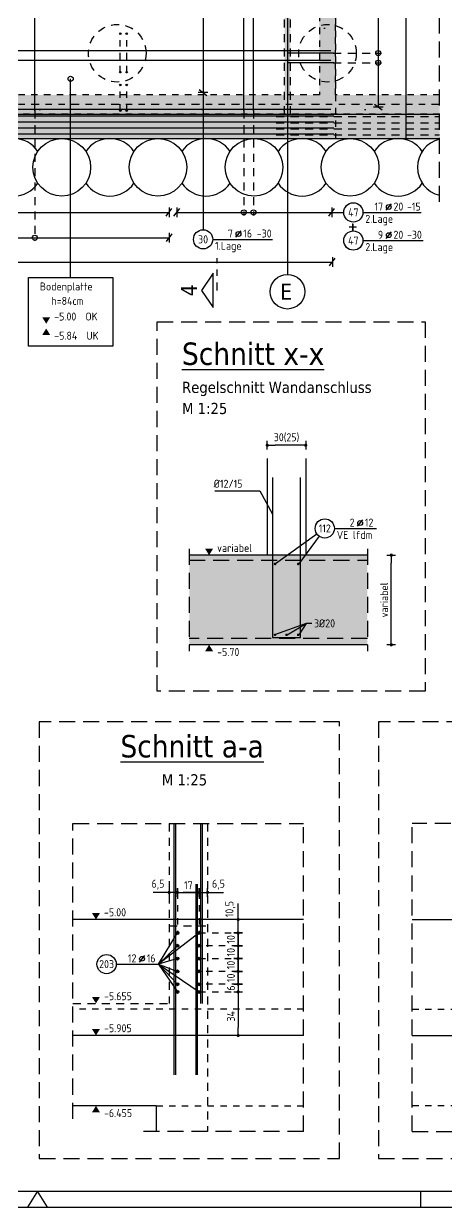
# Model space of a CAD drawing. Extents: x -101 to 101, y -52 to 90.
# Drawn here: x 34.26 to 40.86, y 0 to 18.48 of the extents above; entities that cross this region are included whole.
import ezdxf
from ezdxf.enums import TextEntityAlignment as Align

# ---------------------------------------------------------------- set-up
doc = ezdxf.new("R2010")
doc.units = 0
doc.header["$LTSCALE"] = 0.5
for name, pattern in [('AUSGEZOGEN', [1000.01, 1000, 0.01]), ('DASHED', [0.75, 0.5, -0.25]), ('DIVIDE2', [0.625, 0.25, -0.125, 0, -0.125, 0, -0.125]), ('DOT', [0.175, 0.05, -0.125]), ('GESTRICHELT', [0.75, 0.5, -0.25]), ('HIDDEN', [0.375, 0.25, -0.125]), ('HIDDEN2', [0.187, 0.125, -0.062]), ('PUNKT', [0.175, 0.05, -0.125]), ('STRICHLINIE', [0.75, 0.5, -0.25]), ('STRICHPUNKT2', [0.55, 0.25, -0.125, 0.05, -0.125]), ('VERDECKT', [0.375, 0.25, -0.125])]:
    doc.linetypes.add(name, pattern=pattern)
for name, color, linetype in [('2.UG', 7, 'Continuous'), ('ACHSEN', 7, 'Continuous'), ('AFB', 7, 'Continuous'), ('AFU', 7, 'Continuous'), ('BETON', 7, 'Continuous'), ('DETAIL', 7, 'Continuous'), ('DRUEBER', 7, 'Continuous'), ('grau_hell', 7, 'Continuous'), ('grau_mittel', 7, 'Continuous'), ('Gründungspfähle', 7, 'Continuous'), ('HILFE', 7, 'Continuous'), ('koten', 7, 'Continuous'), ('MASSE', 7, 'Continuous'), ('OBJEKT', 7, 'Continuous'), ('RAHMEN', 7, 'Continuous'), ('RND', 7, 'Continuous'), ('SCHNITTE', 7, 'Continuous'), ('SCHRAFF', 7, 'Continuous'), ('SFP_Achsen', 7, 'Continuous'), ('SFP_Hilfe', 7, 'Continuous'), ('TEXT', 7, 'Continuous'), ('Verbau', 7, 'Continuous'), ('VERDECKT', 7, 'Continuous'), ('Versprung oberseitig', 7, 'Continuous')]:
    doc.layers.add(name, color=color, linetype=linetype)
doc.layers.add('NOPLOT', color=7, linetype='Continuous', plot=False)
doc.styles.add('helv', font='tahoma.ttf')
doc.styles.add('txt', font='isocp.shx')
doc.linetypes.add('AFU_50K', pattern='A,0.15,["/",Standard,S=0.2,R=0,X=-0.01,Y=-0.1],0.07,["/",Standard,S=0.2,R=0,X=-0.01,Y=-0.1],0.15', length=0.37)
doc.linetypes.add('AFU_50L', pattern='A,0.75,["/",Standard,S=0.2,R=0,X=-0.01,Y=-0.1],0.07,["/",Standard,S=0.2,R=0,X=-0.01,Y=-0.1],0.75', length=1.57)
doc.linetypes.add('AFU_50M', pattern='A,0.45,["/",Standard,S=0.2,R=0,X=-0.01,Y=-0.1],0.07,["/",Standard,S=0.2,R=0,X=-0.01,Y=-0.1],0.45', length=0.97)
doc.dimstyles.new('DOT_I', dxfattribs={"dimscale": 0.5, "dimtxt": 0.25, "dimasz": 0.25, "dimexe": 0.1, "dimexo": 0.3, "dimgap": 0.1, "dimtad": 1, "dimdec": 3, "dimzin": 3, "dimtxsty": 'txt', "dimblk": 'DOT', "dimblk1": 'DOT', "dimblk2": 'DOT', "dimsah": 1, "dimcen": 0.1, "dimse1": 1, "dimse2": 1, "dimazin": 0, "dimtfac": 1, "dimtdec": 4, "dimtix": 1, "dimtmove": 2, "dimatfit": 3, "dimfxl": 0, "dimtvp": 1, "dimtolj": 1, "dimtzin": 0, "dimarcsym": 0})

# ---------------------------------------------------------------- blocks, each defined once
blk = doc.blocks.new('okrd_u')
at = {"layer": 'koten', "color": 7, "linetype": 'Continuous'}
blk.add_solid([(-0.125, -0.202), (0.125, -0.202), (0, 0)], dxfattribs=at)
at = {"layer": 'koten', "style": 'txt'}
blk.add_attdef('OKRD', (0.25, -0.35), '', height=0.25, dxfattribs=at)
blk = doc.blocks.new('okrd_o')
at = {"layer": 'koten', "color": 7, "linetype": 'Continuous'}
blk.add_solid([(-0.125, 0.202), (0.125, 0.202), (0, 0)], dxfattribs=at)
at = {"layer": 'koten', "style": 'txt'}
blk.add_attdef('OKRD', (0.25, 0.1), '', height=0.25, dxfattribs=at)
blk = doc.blocks.new('lei_gre')
at = {"layer": 'RND', "color": 7, "linetype": 'Continuous'}
for p, q in [((-0.09, -0.12), (0.09, 0.12)), ((0, 0.15), (0, -0.15))]:
    blk.add_line(p, q, dxfattribs=at)
blk = doc.blocks.new('RND_LEI')
at = {"layer": 'RND', "color": 7, "linetype": 'Continuous'}
blk.add_line((1.022, 0.066), (1.19, 0.27), dxfattribs=at)
for centre, radius in [((0, 0), 0.3), ((1.106, 0.168), 0.075)]:
    blk.add_circle(centre, radius, dxfattribs=at)
at = {"layer": 'RND', "color": 7, "linetype": 'Continuous', "style": 'txt'}
blk.add_attdef('POSL', text='', height=0.25, dxfattribs=at).set_placement((0, 0), align=Align.MIDDLE)
blk.add_attdef('ANZ', text='', height=0.25, dxfattribs=at).set_placement((0.931, 0.057), align=Align.RIGHT)
for tag, p in [('DUM', (1.253, 0.057)), ('ABSTD', (1.674, 0.057)), ('POSTXT', (0.374, -0.327))]:
    blk.add_attdef(tag, p, '', height=0.25, dxfattribs=at)
blk = doc.blocks.new('SCHN-1')
at = {"layer": 'SCHNITTE', "color": 5, "linetype": 'Continuous'}
blk.add_lwpolyline([(0.54, 0.125), (0, 0.485), (-0.54, 0.125)], close=True, dxfattribs=at)
at = {"layer": 'SCHNITTE', "color": 6, "linetype": 'Continuous', "style": 'helv'}
blk.add_attdef('SCHN-1', text='', height=0.5, dxfattribs=at).set_placement((0, 0.635), align=Align.CENTER)
blk = doc.blocks.new('DOT')
at = {"layer": 'MASSE', "color": 7, "linetype": 'Continuous'}
for p, q in [((0, 0), (-1, 0)), ((0, 0.54), (0, -0.54))]:
    blk.add_line(p, q, dxfattribs=at)
at = {"layer": 'MASSE', "color": 7, "linetype": 'Continuous', "const_width": 0.2}
blk.add_lwpolyline([(-0.1, 0, 1), (0.1, 0, 1)], format="xyb", close=True, dxfattribs=at)
blk = doc.blocks.new('*D134')
at = {"layer": 'Defpoints', "color": 0, "linetype": 'AUSGEZOGEN', "transparency": 16777216}
for p in [(38.061, 11.9), (38.061, 11.9), (38.661, 11.9)]:
    blk.add_point(p, dxfattribs=at)
at = {"layer": 'MASSE', "color": 0, "linetype": 'AUSGEZOGEN', "lineweight": -2, "transparency": 16777216}
blk.add_line((38.536, 11.9), (38.186, 11.9), dxfattribs=at)
at = {"layer": 'MASSE', "color": 0, "linetype": 'AUSGEZOGEN', "lineweight": -2, "transparency": 16777216, "xscale": 0.125, "yscale": 0.125, "zscale": 0.125, "rotation": 180}
blk.add_blockref('DOT', (38.061, 11.9), dxfattribs=at)
at = {"layer": 'MASSE', "color": 0, "linetype": 'AUSGEZOGEN', "lineweight": -2, "transparency": 16777216, "xscale": 0.125, "yscale": 0.125, "zscale": 0.125}
blk.add_blockref('DOT', (38.661, 11.9), dxfattribs=at)
at = {"layer": 'MASSE', "color": 0, "linetype": 'AUSGEZOGEN', "transparency": 16777216, "insert": (38.361, 12.019), "char_height": 0.125, "attachment_point": 5, "style": 'txt'}
blk.add_mtext('\\A1;30(25)', dxfattribs=at)
blk = doc.blocks.new('*D135')
at = {"layer": 'Defpoints', "color": 0, "linetype": 'AUSGEZOGEN', "transparency": 16777216}
for p in [(39.997, 10.184), (39.997, 10.184), (39.997, 8.784)]:
    blk.add_point(p, dxfattribs=at)
at = {"layer": 'MASSE', "color": 0, "linetype": 'AUSGEZOGEN', "lineweight": -2, "transparency": 16777216}
blk.add_line((39.997, 8.909), (39.997, 10.059), dxfattribs=at)
at = {"layer": 'MASSE', "color": 0, "linetype": 'AUSGEZOGEN', "lineweight": -2, "transparency": 16777216, "xscale": 0.125, "yscale": 0.125, "zscale": 0.125}
for p, rotation in [((39.997, 10.184), 90), ((39.997, 8.784), 270)]:
    blk.add_blockref('DOT', p, dxfattribs=dict(at, rotation=rotation))
at = {"layer": 'MASSE', "color": 0, "linetype": 'AUSGEZOGEN', "transparency": 16777216, "insert": (39.885, 9.484), "char_height": 0.125, "attachment_point": 5, "rotation": 90, "style": 'txt'}
blk.add_mtext('\\A1;variabel', dxfattribs=at)
blk = doc.blocks.new('A0-19-0')
at = {"color": 7, "linetype": 'Continuous'}
for p, q in [((68.95, 0.5), (68.64, 0)), ((69.26, 0), (68.95, 0.5))]:
    blk.add_line(p, q, dxfattribs=at)
at = {"layer": 'RAHMEN', "color": 5}
blk.add_line((2, 0.5), (137.4, 0.5), dxfattribs=at)
at = {"layer": 'RAHMEN', "color": 7}
blk.add_line((80.9, 0.5), (80.9, 0), dxfattribs=at)
at = {"layer": 'RAHMEN'}
blk.add_line((0, 0), (137.9, 0), dxfattribs=at)
blk = doc.blocks.new('*D303')
at = {"layer": 'Defpoints', "color": 0, "linetype": 'AUSGEZOGEN', "transparency": 16777216}
for p in [(36.529, 4.917), (36.529, 4.917), (36.659, 4.917)]:
    blk.add_point(p, dxfattribs=at)
at = {"layer": 'MASSE', "color": 0, "linetype": 'AUSGEZOGEN', "lineweight": -2, "transparency": 16777216}
for p, q in [((36.404, 4.917), (36.279, 4.917)), ((36.659, 4.917), (36.529, 4.917)), ((36.784, 4.917), (36.909, 4.917))]:
    blk.add_line(p, q, dxfattribs=at)
at = {"layer": 'MASSE', "color": 0, "linetype": 'AUSGEZOGEN', "lineweight": -2, "transparency": 16777216, "xscale": 0.125, "yscale": 0.125, "zscale": 0.125}
blk.add_blockref('DOT', (36.529, 4.917), dxfattribs=at)
at = {"layer": 'MASSE', "color": 0, "linetype": 'AUSGEZOGEN', "lineweight": -2, "transparency": 16777216, "xscale": 0.125, "yscale": 0.125, "zscale": 0.125, "rotation": 180}
blk.add_blockref('DOT', (36.659, 4.917), dxfattribs=at)
at = {"layer": 'MASSE', "color": 0, "linetype": 'AUSGEZOGEN', "transparency": 16777216, "insert": (36.355, 5.039), "char_height": 0.125, "attachment_point": 5, "style": 'txt'}
blk.add_mtext('\\A1;6,5', dxfattribs=at)
blk = doc.blocks.new('*D304')
at = {"layer": 'Defpoints', "color": 0, "linetype": 'AUSGEZOGEN', "transparency": 16777216}
for p in [(36.659, 4.917), (36.999, 4.917), (36.999, 4.917)]:
    blk.add_point(p, dxfattribs=at)
at = {"layer": 'MASSE', "color": 0, "linetype": 'AUSGEZOGEN', "lineweight": -2, "transparency": 16777216}
for p, q in [((36.534, 4.917), (36.409, 4.917)), ((36.659, 4.917), (36.999, 4.917)), ((37.124, 4.917), (37.249, 4.917))]:
    blk.add_line(p, q, dxfattribs=at)
at = {"layer": 'MASSE', "color": 0, "linetype": 'AUSGEZOGEN', "lineweight": -2, "transparency": 16777216, "xscale": 0.125, "yscale": 0.125, "zscale": 0.125}
blk.add_blockref('DOT', (36.659, 4.917), dxfattribs=at)
at = {"layer": 'MASSE', "color": 0, "linetype": 'AUSGEZOGEN', "lineweight": -2, "transparency": 16777216, "xscale": 0.125, "yscale": 0.125, "zscale": 0.125, "rotation": 180}
blk.add_blockref('DOT', (36.999, 4.917), dxfattribs=at)
at = {"layer": 'MASSE', "color": 0, "linetype": 'AUSGEZOGEN', "transparency": 16777216, "insert": (36.829, 5.03), "char_height": 0.125, "attachment_point": 5, "style": 'txt'}
blk.add_mtext('\\A1;17', dxfattribs=at)
blk = doc.blocks.new('*D305')
at = {"layer": 'Defpoints', "color": 0, "linetype": 'AUSGEZOGEN', "transparency": 16777216}
for p in [(36.999, 4.917), (37.129, 4.917), (37.129, 4.917)]:
    blk.add_point(p, dxfattribs=at)
at = {"layer": 'MASSE', "color": 0, "linetype": 'AUSGEZOGEN', "lineweight": -2, "transparency": 16777216}
for p, q in [((36.874, 4.917), (36.749, 4.917)), ((36.999, 4.917), (37.129, 4.917)), ((37.254, 4.917), (37.379, 4.917))]:
    blk.add_line(p, q, dxfattribs=at)
at = {"layer": 'MASSE', "color": 0, "linetype": 'AUSGEZOGEN', "lineweight": -2, "transparency": 16777216, "xscale": 0.125, "yscale": 0.125, "zscale": 0.125}
blk.add_blockref('DOT', (36.999, 4.917), dxfattribs=at)
at = {"layer": 'MASSE', "color": 0, "linetype": 'AUSGEZOGEN', "lineweight": -2, "transparency": 16777216, "xscale": 0.125, "yscale": 0.125, "zscale": 0.125, "rotation": 180}
blk.add_blockref('DOT', (37.129, 4.917), dxfattribs=at)
at = {"layer": 'MASSE', "color": 0, "linetype": 'AUSGEZOGEN', "transparency": 16777216, "insert": (37.299, 5.039), "char_height": 0.125, "attachment_point": 5, "style": 'txt'}
blk.add_mtext('\\A1;6,5', dxfattribs=at)
blk = doc.blocks.new('*D306')
at = {"layer": 'Defpoints', "color": 0, "linetype": 'AUSGEZOGEN', "transparency": 16777216}
for p in [(37.606, 4.494), (37.606, 4.494), (37.606, 4.284)]:
    blk.add_point(p, dxfattribs=at)
at = {"layer": 'MASSE', "color": 0, "linetype": 'AUSGEZOGEN', "lineweight": -2, "transparency": 16777216}
for p, q in [((37.606, 4.619), (37.606, 4.744)), ((37.606, 4.284), (37.606, 4.494)), ((37.606, 4.159), (37.606, 4.034))]:
    blk.add_line(p, q, dxfattribs=at)
at = {"layer": 'MASSE', "color": 0, "linetype": 'AUSGEZOGEN', "lineweight": -2, "transparency": 16777216, "xscale": 0.125, "yscale": 0.125, "zscale": 0.125}
for p, rotation in [((37.606, 4.494), 270), ((37.606, 4.284), 90)]:
    blk.add_blockref('DOT', p, dxfattribs=dict(at, rotation=rotation))
at = {"layer": 'MASSE', "color": 0, "linetype": 'AUSGEZOGEN', "transparency": 16777216, "insert": (37.484, 4.656), "char_height": 0.125, "attachment_point": 5, "rotation": 90, "style": 'txt'}
blk.add_mtext('\\A1;10,5', dxfattribs=at)
blk = doc.blocks.new('*D307')
at = {"layer": 'Defpoints', "color": 0, "linetype": 'AUSGEZOGEN', "transparency": 16777216}
for p in [(37.606, 4.284), (37.606, 4.084), (37.606, 4.084)]:
    blk.add_point(p, dxfattribs=at)
at = {"layer": 'MASSE', "color": 0, "linetype": 'AUSGEZOGEN', "lineweight": -2, "transparency": 16777216}
for p, q in [((37.606, 4.409), (37.606, 4.534)), ((37.606, 4.284), (37.606, 4.084)), ((37.606, 3.959), (37.606, 3.834))]:
    blk.add_line(p, q, dxfattribs=at)
at = {"layer": 'MASSE', "color": 0, "linetype": 'AUSGEZOGEN', "lineweight": -2, "transparency": 16777216, "xscale": 0.125, "yscale": 0.125, "zscale": 0.125}
for p, rotation in [((37.606, 4.284), 270), ((37.606, 4.084), 90)]:
    blk.add_blockref('DOT', p, dxfattribs=dict(at, rotation=rotation))
at = {"layer": 'MASSE', "color": 0, "linetype": 'AUSGEZOGEN', "transparency": 16777216, "insert": (37.493, 4.184), "char_height": 0.125, "attachment_point": 5, "rotation": 90, "style": 'txt'}
blk.add_mtext('\\A1;10', dxfattribs=at)
blk = doc.blocks.new('*D308')
at = {"layer": 'Defpoints', "color": 0, "linetype": 'AUSGEZOGEN', "transparency": 16777216}
for p in [(37.606, 4.084), (37.606, 3.884), (37.606, 3.884)]:
    blk.add_point(p, dxfattribs=at)
at = {"layer": 'MASSE', "color": 0, "linetype": 'AUSGEZOGEN', "lineweight": -2, "transparency": 16777216}
for p, q in [((37.606, 4.209), (37.606, 4.334)), ((37.606, 4.084), (37.606, 3.884)), ((37.606, 3.759), (37.606, 3.634))]:
    blk.add_line(p, q, dxfattribs=at)
at = {"layer": 'MASSE', "color": 0, "linetype": 'AUSGEZOGEN', "lineweight": -2, "transparency": 16777216, "xscale": 0.125, "yscale": 0.125, "zscale": 0.125}
for p, rotation in [((37.606, 4.084), 270), ((37.606, 3.884), 90)]:
    blk.add_blockref('DOT', p, dxfattribs=dict(at, rotation=rotation))
at = {"layer": 'MASSE', "color": 0, "linetype": 'AUSGEZOGEN', "transparency": 16777216, "insert": (37.493, 3.984), "char_height": 0.125, "attachment_point": 5, "rotation": 90, "style": 'txt'}
blk.add_mtext('\\A1;10', dxfattribs=at)
blk = doc.blocks.new('*D309')
at = {"layer": 'Defpoints', "color": 0, "linetype": 'AUSGEZOGEN', "transparency": 16777216}
for p in [(37.606, 3.884), (37.606, 3.684), (37.606, 3.684)]:
    blk.add_point(p, dxfattribs=at)
at = {"layer": 'MASSE', "color": 0, "linetype": 'AUSGEZOGEN', "lineweight": -2, "transparency": 16777216}
for p, q in [((37.606, 4.009), (37.606, 4.134)), ((37.606, 3.884), (37.606, 3.684)), ((37.606, 3.559), (37.606, 3.434))]:
    blk.add_line(p, q, dxfattribs=at)
at = {"layer": 'MASSE', "color": 0, "linetype": 'AUSGEZOGEN', "lineweight": -2, "transparency": 16777216, "xscale": 0.125, "yscale": 0.125, "zscale": 0.125}
for p, rotation in [((37.606, 3.884), 270), ((37.606, 3.684), 90)]:
    blk.add_blockref('DOT', p, dxfattribs=dict(at, rotation=rotation))
at = {"layer": 'MASSE', "color": 0, "linetype": 'AUSGEZOGEN', "transparency": 16777216, "insert": (37.493, 3.784), "char_height": 0.125, "attachment_point": 5, "rotation": 90, "style": 'txt'}
blk.add_mtext('\\A1;10', dxfattribs=at)
blk = doc.blocks.new('*D310')
at = {"layer": 'Defpoints', "color": 0, "linetype": 'AUSGEZOGEN', "transparency": 16777216}
for p in [(37.606, 3.684), (37.606, 3.484), (37.606, 3.484)]:
    blk.add_point(p, dxfattribs=at)
at = {"layer": 'MASSE', "color": 0, "linetype": 'AUSGEZOGEN', "lineweight": -2, "transparency": 16777216}
for p, q in [((37.606, 3.809), (37.606, 3.934)), ((37.606, 3.684), (37.606, 3.484)), ((37.606, 3.359), (37.606, 3.234))]:
    blk.add_line(p, q, dxfattribs=at)
at = {"layer": 'MASSE', "color": 0, "linetype": 'AUSGEZOGEN', "lineweight": -2, "transparency": 16777216, "xscale": 0.125, "yscale": 0.125, "zscale": 0.125}
for p, rotation in [((37.606, 3.684), 270), ((37.606, 3.484), 90)]:
    blk.add_blockref('DOT', p, dxfattribs=dict(at, rotation=rotation))
at = {"layer": 'MASSE', "color": 0, "linetype": 'AUSGEZOGEN', "transparency": 16777216, "insert": (37.493, 3.584), "char_height": 0.125, "attachment_point": 5, "rotation": 90, "style": 'txt'}
blk.add_mtext('\\A1;10', dxfattribs=at)
blk = doc.blocks.new('*D311')
at = {"layer": 'Defpoints', "color": 0, "linetype": 'AUSGEZOGEN', "transparency": 16777216}
for p in [(37.606, 3.484), (37.606, 3.364), (37.606, 3.364)]:
    blk.add_point(p, dxfattribs=at)
at = {"layer": 'MASSE', "color": 0, "linetype": 'AUSGEZOGEN', "lineweight": -2, "transparency": 16777216}
for p, q in [((37.606, 3.609), (37.606, 3.734)), ((37.606, 3.484), (37.606, 3.364)), ((37.606, 3.239), (37.606, 3.114))]:
    blk.add_line(p, q, dxfattribs=at)
at = {"layer": 'MASSE', "color": 0, "linetype": 'AUSGEZOGEN', "lineweight": -2, "transparency": 16777216, "xscale": 0.125, "yscale": 0.125, "zscale": 0.125}
for p, rotation in [((37.606, 3.484), 270), ((37.606, 3.364), 90)]:
    blk.add_blockref('DOT', p, dxfattribs=dict(at, rotation=rotation))
at = {"layer": 'MASSE', "color": 0, "linetype": 'AUSGEZOGEN', "transparency": 16777216, "insert": (37.493, 3.424), "char_height": 0.125, "attachment_point": 5, "rotation": 90, "style": 'txt'}
blk.add_mtext('\\A1;6', dxfattribs=at)
blk = doc.blocks.new('*D312')
at = {"layer": 'Defpoints', "color": 0, "linetype": 'AUSGEZOGEN', "transparency": 16777216}
for p in [(37.606, 3.364), (37.606, 2.684), (37.606, 2.684)]:
    blk.add_point(p, dxfattribs=at)
at = {"layer": 'MASSE', "color": 0, "linetype": 'AUSGEZOGEN', "lineweight": -2, "transparency": 16777216}
blk.add_line((37.606, 3.239), (37.606, 2.809), dxfattribs=at)
at = {"layer": 'MASSE', "color": 0, "linetype": 'AUSGEZOGEN', "lineweight": -2, "transparency": 16777216, "xscale": 0.125, "yscale": 0.125, "zscale": 0.125}
for p, rotation in [((37.606, 3.364), 90), ((37.606, 2.684), 270)]:
    blk.add_blockref('DOT', p, dxfattribs=dict(at, rotation=rotation))
at = {"layer": 'MASSE', "color": 0, "linetype": 'AUSGEZOGEN', "transparency": 16777216, "insert": (37.493, 2.982), "char_height": 0.125, "attachment_point": 5, "rotation": 90, "style": 'txt'}
blk.add_mtext('\\A1;34', dxfattribs=at)

msp = doc.modelspace()

# ---------------------------------------------------------------- hatches: boundary and pattern name
at = {"layer": '2.UG', "linetype": 'AUSGEZOGEN'}
h = msp.add_hatch(dxfattribs=at)
h.set_pattern_fill('DOTS', scale=0.8, double=1)
h.set_pattern_definition([(0, (73.88, 57.7828), (0.635, 1.27), [0, -1.27])])
h.paths.add_polyline_path([(28.0859, 38.321), (26.9759, 38.321), (26.9759, 38.566), (26.6759, 38.566), (26.6759, 38.321), (23.9009, 38.321), (23.9009, 38.021), (28.0859, 38.021)], flags=17)
h.paths.add_polyline_path([(31.3709, 38.321), (30.5959, 38.321), (30.5959, 38.021), (30.7509, 38.021), (30.7509, 37.521), (31.0009, 37.521), (31.0009, 38.021), (31.3709, 38.021)], flags=17)
h.paths.add_polyline_path([(36.0259, 39.721), (35.7259, 39.721), (35.7259, 38.321), (33.9909, 38.321), (33.9909, 39.721), (33.6909, 39.721), (33.6909, 38.321), (33.3809, 38.321), (33.3809, 38.021), (35.7259, 38.021), (35.7259, 26.571), (31.0009, 26.571), (31.0009, 30.776), (30.7509, 30.776), (30.7509, 26.571), (23.9009, 26.571), (23.9009, 26.321), (36.0259, 26.321)])
h.paths.add_polyline_path([(31.0009, 36.386), (30.7509, 36.386), (30.7509, 31.911), (31.0009, 31.911)], flags=17)
h.paths.add_polyline_path([(27.8009, 30.696), (27.5009, 30.696), (27.5009, 30.196), (27.8009, 30.196)], flags=17)
h.paths.add_polyline_path([(24.5759, 30.696), (24.2759, 30.696), (24.2759, 30.196), (24.5759, 30.196)], flags=17)
h.paths.add_polyline_path([(39.6859, 30.946), (38.5009, 30.946), (38.5009, 38.021), (40.7509, 38.021), (40.7509, 38.321), (38.5009, 38.321), (38.5009, 38.771), (38.2509, 38.771), (38.2509, 30.226), (38.5009, 30.226), (38.5009, 30.696), (39.6859, 30.696)])
h.paths.add_polyline_path([(40.7509, 28.446), (38.5009, 28.446), (38.5009, 28.601), (38.2509, 28.601), (38.2509, 25.701), (38.5009, 25.701), (38.5009, 28.196), (40.5759, 28.196), (40.5759, 24.071), (38.5009, 24.071), (38.5009, 24.691), (38.2509, 24.691), (38.2509, 24.071), (28.2459, 24.071), (28.2459, 23.821), (38.8759, 23.821), (38.8759, 17.371), (26.0009, 17.371), (26.0009, 23.821), (26.2359, 23.821), (26.2359, 24.071), (25.6159, 24.071), (25.6159, 23.821), (25.7509, 23.821), (25.7509, 17.371), (23.9009, 17.371), (23.9009, 17.071), (40.7509, 17.071), (40.7509, 17.371), (39.1259, 17.371), (39.1259, 23.821), (40.7509, 23.821)])
at = {"layer": 'grau_hell'}
msp.add_hatch(color=9, dxfattribs=at).paths.add_polyline_path([(38.3309, 17.071), (38.4209, 17.071), (38.4209, 19.171), (38.3309, 19.171)])
at = {"layer": 'grau_mittel'}
h = msp.add_hatch(color=61, dxfattribs=at)
h.paths.add_polyline_path([(26.0009, 17.071), (26.0009, 16.691), (39.1259, 16.691), (39.1259, 17.071)])
h.paths.add_polyline_path([(23.6009, 17.071), (23.6009, 16.691), (26.0009, 16.691), (26.0009, 17.071)])
h.paths.add_polyline_path([(40.7509, 16.691), (40.7509, 17.071), (39.1259, 17.071), (39.1259, 16.691)])
msp.add_hatch(color=61, dxfattribs=at).paths.add_polyline_path([(38.6605, 10.184), (38.0605, 10.184), (36.8419, 10.184), (36.8419, 8.784), (39.6227, 8.784), (39.6227, 10.184)])
at = {"layer": 'SCHRAFF', "linetype": 'AUSGEZOGEN'}
h = msp.add_hatch(dxfattribs=at)
h.set_pattern_fill('DOTS', scale=0.05, double=1)
h.set_pattern_definition([(0, (73.88, 57.78282), (0.0396875, 0.079375), [0, -0.079375])])
h.paths.add_polyline_path([(26.4009, 38.321), (23.6009, 38.321), (23.6009, 38.021), (26.4009, 38.021)])
h.paths.add_polyline_path([(28.0859, 38.321), (26.9759, 38.321), (26.9759, 38.566), (26.6759, 38.566), (26.6759, 38.321), (26.4009, 38.321), (26.4009, 38.021), (28.0859, 38.021)], flags=17)
h.paths.add_polyline_path([(31.3709, 38.321), (30.5959, 38.321), (30.5959, 38.021), (30.7509, 38.021), (30.7509, 37.521), (31.0009, 37.521), (31.0009, 38.021), (31.3709, 38.021)], flags=17)
h.paths.add_polyline_path([(36.0259, 39.721), (35.7259, 39.721), (35.7259, 38.321), (33.9909, 38.321), (33.9909, 39.721), (33.6909, 39.721), (33.6909, 38.321), (33.3809, 38.321), (33.3809, 38.021), (35.7259, 38.021), (35.7259, 26.571), (31.0009, 26.571), (31.0009, 30.776), (30.7509, 30.776), (30.7509, 26.571), (26.4009, 26.571), (26.4009, 26.321), (36.0259, 26.321)])
h.paths.add_polyline_path([(40.7509, 38.321), (38.5009, 38.321), (38.5009, 38.771), (38.2509, 38.771), (38.2509, 30.226), (38.5009, 30.226), (38.5009, 30.696), (39.6859, 30.696), (39.6859, 30.946), (38.5009, 30.946), (38.5009, 38.021), (40.7509, 38.021)])
h.paths.add_polyline_path([(31.0009, 36.386), (30.7509, 36.386), (30.7509, 31.911), (31.0009, 31.911)], flags=17)
h.paths.add_polyline_path([(27.8009, 30.696), (27.5009, 30.696), (27.5009, 30.196), (27.8009, 30.196)], flags=17)
h.paths.add_polyline_path([(24.5759, 30.696), (24.2759, 30.696), (24.2759, 30.196), (24.5759, 30.196)])
h.paths.add_polyline_path([(26.4009, 26.571), (23.6009, 26.571), (23.6009, 26.321), (26.4009, 26.321)])
h.paths.add_polyline_path([(40.7509, 28.446), (38.5009, 28.446), (38.5009, 28.601), (38.2509, 28.601), (38.2509, 25.701), (38.5009, 25.701), (38.5009, 28.196), (40.5759, 28.196), (40.5759, 24.071), (38.5009, 24.071), (38.5009, 24.691), (38.2509, 24.691), (38.2509, 23.821), (38.8759, 23.821), (38.8759, 17.371), (38.2509, 17.371), (38.2509, 17.071), (40.7509, 17.071), (40.7509, 17.371), (39.1259, 17.371), (39.1259, 23.821), (40.7509, 23.821)])
h.paths.add_polyline_path([(38.2509, 24.071), (28.2459, 24.071), (28.2459, 23.821), (38.2509, 23.821)])
h.paths.add_polyline_path([(26.2359, 24.071), (25.6159, 24.071), (25.6159, 23.821), (25.7509, 23.821), (25.7509, 17.371), (23.6009, 17.371), (23.6009, 17.071), (26.4009, 17.071), (26.4009, 17.371), (26.0009, 17.371), (26.0009, 23.821), (26.2359, 23.821)])
h.paths.add_polyline_path([(38.2509, 17.371), (26.4009, 17.371), (26.4009, 17.071), (38.2509, 17.071)])

# ---------------------------------------------------------------- linework, layer by layer
at = {"layer": 'ACHSEN', "color": 140, "linetype": 'AUSGEZOGEN'}
for p, q in [((38.3759, 39.721), (38.3759, 14.5686)), ((22.6009, 17.071), (40.7509, 17.071))]:
    msp.add_line(p, q, dxfattribs=at)
at = {"layer": 'AFB', "color": 1, "linetype": 'DIVIDE2'}
msp.add_line((40.7509, 17.221), (23.6009, 17.221), dxfattribs=at)
at = {"layer": 'AFU', "color": 8, "linetype": 'AFU_50L'}
msp.add_line((40.2259, 38.321), (40.2259, 16.691), dxfattribs=at)
at = {"layer": 'AFU', "color": 8, "linetype": 'AFU_50K'}
msp.add_line((38.6605, 10.184), (38.0605, 10.184), dxfattribs=at)
at = {"layer": 'AFU', "color": 8, "linetype": 'AFU_50M'}
for p, q in [((38.6285, 4.4942), (35.0285, 4.4942)), ((40.3239, 4.4942), (42.4239, 4.4942)), ((38.6285, 2.6842), (35.0285, 2.6842)), ((40.3239, 2.6842), (43.9239, 2.6842))]:
    msp.add_line(p, q, dxfattribs=at)
at = {"layer": 'BETON', "color": 6, "linetype": 'AUSGEZOGEN'}
for p, q in [((23.6009, 17.071), (40.7509, 17.071)), ((38.0605, 11.694), (38.0605, 10.184)), ((38.6605, 11.694), (38.6605, 10.184)), ((38.0605, 10.184), (36.8419, 10.184)), ((39.6227, 10.184), (38.6605, 10.184)), ((39.6227, 8.784), (36.8419, 8.784)), ((36.3285, 1.5842), (35.0285, 1.5842)), ((36.3285, 1.5842), (36.3285, 1.1842))]:
    msp.add_line(p, q, dxfattribs=at)
at = {"layer": 'DETAIL', "color": 102, "linetype": 'STRICHLINIE'}
for points in [[(36.3426, 8.0601), (36.3426, 13.8257), (40.5268, 13.8257), (40.5268, 8.0601)], [(34.503, 7.5791), (34.503, 0.7633), (39.1883, 0.7633), (39.1883, 7.5791)], [(39.7983, 7.5791), (39.7983, 0.7633), (44.4836, 0.7633), (44.4836, 7.5791)]]:
    msp.add_lwpolyline(points, close=True, dxfattribs=at)
at = {"layer": 'DRUEBER', "color": 7, "linetype": 'PUNKT'}
for p, q in [((38.6285, 4.4942), (35.0285, 4.4942)), ((40.3239, 4.4942), (41.8239, 4.4942))]:
    msp.add_line(p, q, dxfattribs=at)
at = {"layer": 'DRUEBER', "color": 102, "linetype": 'DOT'}
for p, q in [((38.6285, 3.0942), (35.0285, 3.0942)), ((40.3239, 3.0942), (43.9239, 3.0942))]:
    msp.add_line(p, q, dxfattribs=at)
at = {"layer": 'DRUEBER', "color": 7, "linetype": 'DOT'}
for p, q in [((36.3285, 1.5842), (38.6285, 1.5842)), ((42.6239, 1.5842), (40.3239, 1.5842))]:
    msp.add_line(p, q, dxfattribs=at)
at = {"layer": 'DRUEBER', "color": 7, "linetype": 'PUNKT', "lineweight": -2}
for points in [[(38.8759, 23.821), (38.8759, 17.371), (26.0009, 17.371), (26.0009, 23.821)], [(40.7509, 17.371), (39.1259, 17.371), (39.1259, 23.821), (40.7509, 23.821)], [(40.7509, 17.071), (23.6009, 17.071)]]:
    msp.add_lwpolyline(points, dxfattribs=at)
at = {"layer": 'Gründungspfähle', "color": 171, "linetype": 'VERDECKT'}
for centre in [(35.7197, 18.021), (39.0009, 18.021)]:
    msp.add_circle(centre, 0.45, dxfattribs=at)
at = {"layer": 'HILFE', "color": 102, "linetype": 'DASHED'}
msp.add_line((40.7509, 15.7031), (40.7509, 39.721), dxfattribs=at)
at = {"layer": 'HILFE', "color": 102, "linetype": 'AUSGEZOGEN'}
for p, q in [((37.2431, 11.1867), (37.9448, 11.1867)), ((37.9448, 11.1867), (38.1405, 10.8266)), ((38.6658, 9.1152), (38.1717, 8.9398)), ((38.3723, 8.9398), (38.6658, 9.1152)), ((38.6658, 9.1152), (38.5529, 8.9398)), ((38.7587, 9.1152), (38.6658, 9.1152))]:
    msp.add_line(p, q, dxfattribs=at)
at = {"layer": 'HILFE', "color": 102, "linetype": 'DOT'}
for p, q in [((36.6585, 4.917), (36.6585, 4.2842)), ((36.9985, 4.917), (36.9985, 4.2842)), ((36.9985, 4.2842), (37.606, 4.2842)), ((37.606, 4.0842), (36.9985, 4.0842)), ((36.9985, 3.8842), (37.606, 3.8842)), ((37.606, 3.6842), (36.9985, 3.6842)), ((37.606, 3.4842), (36.9985, 3.4842)), ((36.9985, 3.3642), (37.606, 3.3642))]:
    msp.add_line(p, q, dxfattribs=at)
at = {"layer": 'HILFE', "color": 102, "linetype": 'AUSGEZOGEN'}
for centre in [(36.6585, 4.2842), (36.9985, 4.2842), (36.6585, 4.0842), (36.9985, 4.0842), (36.6585, 3.8842), (36.9985, 3.8842), (36.6585, 3.6842), (36.9985, 3.6842), (36.6585, 3.4842), (36.6585, 3.3642), (36.9985, 3.4842), (36.9985, 3.3642)]:
    msp.add_circle(centre, 0.023, dxfattribs=at)
at = {"layer": 'NOPLOT', "color": 191, "linetype": 'AUSGEZOGEN'}
for p, q in [((36.6085, 3.1842), (36.6085, 5.9942)), ((36.6325, 3.1842), (36.6325, 5.9942)), ((37.0245, 3.1842), (37.0245, 5.9942)), ((37.0485, 3.1842), (37.0485, 5.9942)), ((36.6085, 2.0689), (36.6085, 5.0466)), ((36.6325, 2.0689), (36.6325, 5.0466)), ((36.9485, 2.0689), (36.9485, 5.0466)), ((36.9725, 2.0689), (36.9725, 5.0466))]:
    msp.add_line(p, q, dxfattribs=at)
at = {"layer": 'OBJEKT', "color": 1, "linetype": 'AUSGEZOGEN'}
msp.add_line((34.9922, 14.5201), (34.9922, 17.6222), dxfattribs=at)
at = {"layer": 'OBJEKT', "color": 7, "linetype": 'AUSGEZOGEN'}
msp.add_line((23.6009, 16.691), (40.7509, 16.691), dxfattribs=at)
at = {"layer": 'OBJEKT', "color": 1, "linetype": 'AUSGEZOGEN'}
msp.add_lwpolyline([(34.3363, 14.5201), (35.6482, 14.5201), (35.6482, 13.4449), (34.3363, 13.4449)], close=True, dxfattribs=at)
msp.add_circle((34.9922, 17.6222), 0.04, dxfattribs=at)
at = {"layer": 'RND', "color": 7, "linetype": 'AUSGEZOGEN'}
for p, q in [((37.0595, 19.4934), (37.0595, 17.4088)), ((39.7938, 19.4983), (39.7938, 17.1815)), ((37.0595, 17.4088), (37.0595, 15.2654)), ((32.6726, 15.5362), (36.5278, 15.5362)), ((36.6491, 15.5362), (39.067, 15.5362)), ((39.067, 15.5362), (39.2542, 15.5362)), ((39.5542, 15.5362), (40.4604, 15.5362)), ((29.2802, 15.141), (36.5306, 15.141)), ((37.2095, 15.1154), (38.1407, 15.1154)), ((39.5542, 15.0963), (40.494, 15.0963)), ((33.2886, 14.7607), (39.0773, 14.7607)), ((39.108, 10.6011), (39.768, 10.6011)), ((35.7032, 3.7976), (36.3632, 3.7976))]:
    msp.add_line(p, q, dxfattribs=at)
at = {"layer": 'RND', "color": 102, "linetype": 'VERDECKT'}
for p, q in [((39.0909, 18.0235), (39.8438, 18.0235)), ((39.0909, 17.8735), (39.8438, 17.8735)), ((34.4333, 17.126), (34.4333, 15.091)), ((37.6948, 17.126), (37.6948, 15.4862)), ((37.8448, 17.126), (37.8448, 15.4862))]:
    msp.add_line(p, q, dxfattribs=at)
at = {"layer": 'RND', "color": 102, "linetype": 'AUSGEZOGEN'}
for p, q in [((38.8365, 10.5131), (38.1917, 10.046)), ((38.8696, 10.48), (38.5529, 10.046)), ((36.3632, 3.7976), (36.6585, 4.2842)), ((36.9985, 4.2842), (36.3632, 3.7976)), ((36.6585, 4.0842), (36.3632, 3.7976)), ((36.6585, 3.8842), (36.3632, 3.7976)), ((36.3632, 3.7976), (36.6585, 3.3642)), ((36.6585, 3.4842), (36.3632, 3.7976)), ((36.3632, 3.7976), (36.6585, 3.6842)), ((36.3632, 3.7976), (36.9985, 3.3642))]:
    msp.add_line(p, q, dxfattribs=at)
at = {"layer": 'RND', "color": 1, "linetype": 'AUSGEZOGEN'}
for points in [[(34.4333, 17.126), (34.4333, 23.776)], [(37.6948, 17.126), (37.6948, 19.526)], [(37.8448, 17.126), (37.8448, 19.526)], [(39.0509, 18.0608), (28.4509, 18.0608)], [(39.0909, 18.0235), (38.3909, 18.0235)], [(39.0509, 17.9108), (28.4509, 17.9108)], [(39.0909, 17.8735), (38.3909, 17.8735)], [(26.4009, 17.0456), (39.1009, 17.0456)], [(27.0509, 17.1467), (39.0509, 17.1467)], [(26.4009, 16.9517), (39.1009, 16.9517)], [(26.4009, 16.8578), (39.1009, 16.8578)], [(26.4009, 16.7639), (39.1009, 16.7639)], [(38.1405, 11.3977), (38.1405, 8.8977), (38.5805, 8.8977), (38.5805, 11.3977)]]:
    msp.add_lwpolyline(points, dxfattribs=at)
at = {"layer": 'RND', "color": 1, "linetype": 'HIDDEN2'}
for points in [[(35.7669, 17.726), (35.7669, 18.326)], [(35.8669, 17.726), (35.8669, 18.326)], [(35.7669, 17.126), (35.7669, 17.526)], [(35.8669, 17.126), (35.8669, 17.526)]]:
    msp.add_lwpolyline(points, dxfattribs=at)
at = {"layer": 'RND', "color": 7, "linetype": 'AUSGEZOGEN'}
for points, const_width in [([(39.0847, 18.0235, 1), (39.0972, 18.0235, 1)], 0.0125), ([(39.0847, 17.8735, 1), (39.0972, 17.8735, 1)], 0.0125), ([(34.427, 17.126, 1), (34.4395, 17.126, 1)], 0.0125), ([(37.6886, 17.126, 1), (37.7011, 17.126, 1)], 0.0125), ([(37.8386, 17.126, 1), (37.8511, 17.126, 1)], 0.0125), ([(38.1717, 10.046, 1), (38.1917, 10.046, 1)], 0.02), ([(38.5329, 10.046, 1), (38.5529, 10.046, 1)], 0.02), ([(38.1717, 8.9398, 1), (38.1917, 8.9398, 1)], 0.02), ([(38.3523, 8.9398, 1), (38.3723, 8.9398, 1)], 0.02), ([(38.5329, 8.9398, 1), (38.5529, 8.9398, 1)], 0.02), ([(36.6665, 4.2842, -1), (36.6505, 4.2842, -1)], 0.016), ([(37.0065, 4.2842, -1), (36.9905, 4.2842, -1)], 0.016), ([(36.6665, 4.0842, -1), (36.6505, 4.0842, -1)], 0.016), ([(37.0065, 4.0842, -1), (36.9905, 4.0842, -1)], 0.016), ([(36.6665, 3.8842, -1), (36.6505, 3.8842, -1)], 0.016), ([(37.0065, 3.8842, -1), (36.9905, 3.8842, -1)], 0.016), ([(36.6665, 3.6842, -1), (36.6505, 3.6842, -1)], 0.016), ([(37.0065, 3.6842, -1), (36.9905, 3.6842, -1)], 0.016), ([(36.6665, 3.4842, -1), (36.6505, 3.4842, -1)], 0.016), ([(36.6665, 3.3642, -1), (36.6505, 3.3642, -1)], 0.016), ([(37.0065, 3.4842, -1), (36.9905, 3.4842, -1)], 0.016), ([(37.0065, 3.3642, -1), (36.9905, 3.3642, -1)], 0.016)]:
    msp.add_lwpolyline(points, format="xyb", close=True, dxfattribs=dict(at, const_width=const_width))
at = {"layer": 'RND', "color": 1, "linetype": 'HIDDEN'}
for points in [[(38.2009, 17.0313), (40.7509, 17.0313)], [(38.2009, 16.9374), (40.7509, 16.9374)], [(38.2009, 16.8436), (40.7509, 16.8436)], [(38.2009, 16.7497), (40.7509, 16.7497)]]:
    msp.add_lwpolyline(points, dxfattribs=at)
at = {"layer": 'RND', "color": 7, "linetype": 'GESTRICHELT'}
for points in [[(36.8419, 10.104), (39.6227, 10.104)], [(39.6227, 8.884), (36.8419, 8.884)]]:
    msp.add_lwpolyline(points, dxfattribs=at)
at = {"layer": 'RND', "color": 7, "linetype": 'AUSGEZOGEN'}
for centre, radius in [((35.7669, 18.326), 0.0125), ((35.8669, 18.326), 0.0125), ((39.7938, 18.0235), 0.04), ((39.7938, 17.8735), 0.04), ((35.7669, 17.726), 0.0125), ((35.8669, 17.726), 0.0125), ((35.7669, 17.526), 0.0125), ((35.8669, 17.526), 0.0125), ((35.7669, 17.126), 0.0125), ((35.8669, 17.126), 0.0125), ((37.6948, 15.5362), 0.04), ((37.8448, 15.5362), 0.04), ((34.4333, 15.141), 0.04)]:
    msp.add_circle(centre, radius, dxfattribs=at)
at = {"layer": 'SCHNITTE', "color": 5, "linetype": 'STRICHPUNKT2'}
msp.add_line((37.2793, 14.3192), (37.2793, 14.8192), dxfattribs=at)
at = {"layer": 'SFP_Achsen', "color": 7, "linetype": 'AUSGEZOGEN'}
msp.add_circle((38.3759, 14.2981), 0.2705, dxfattribs=at)
at = {"layer": 'SFP_Hilfe', "color": 102, "linetype": 'DASHED'}
for p, q in [((36.8419, 10.284), (36.8419, 8.684)), ((39.6227, 10.284), (39.6227, 8.684)), ((35.0285, 5.9942), (38.6285, 5.9942)), ((35.0285, 1.3842), (35.0285, 5.9942)), ((38.6285, 1.1842), (38.6285, 5.9942)), ((43.9239, 5.9942), (40.3239, 5.9942)), ((40.3239, 1.1842), (40.3239, 5.9942)), ((38.6285, 1.1842), (36.1285, 1.1842)), ((40.3239, 1.1842), (42.8239, 1.1842))]:
    msp.add_line(p, q, dxfattribs=at)
at = {"layer": 'Verbau', "color": 171}
for centre in [(34.8543, 16.241), (36.3543, 16.241), (37.8543, 16.241), (39.3543, 16.241)]:
    msp.add_circle(centre, 0.45, dxfattribs=at)
for centre, start, end in [((34.1043, 16.241), 33.55731, 146.44269), ((35.6043, 16.241), 33.55731, 146.44269), ((37.1043, 16.241), 33.55731, 146.44269), ((38.6043, 16.241), 33.55731, 146.44269), ((40.1043, 16.241), 33.55731, 146.44269), ((40.8543, 16.241), 103.28228, 256.71772), ((34.1043, 16.241), 213.55731, 326.44269), ((35.6043, 16.241), 213.55731, 326.44269), ((37.1043, 16.241), 213.55731, 326.44269), ((38.6043, 16.241), 213.55731, 326.44269), ((40.1043, 16.241), 213.55731, 326.44269)]:
    msp.add_arc(centre, 0.45, start, end, dxfattribs=at)
at = {"layer": 'VERDECKT', "color": 7, "linetype": 'VERDECKT'}
for p, q in [((38.3309, 17.071), (38.3309, 19.171)), ((38.4209, 17.071), (38.4209, 19.171)), ((35.0285, 3.1842), (36.5285, 3.1842))]:
    msp.add_line(p, q, dxfattribs=at)
at = {"layer": 'VERDECKT', "color": 7, "linetype": 'HIDDEN'}
for p, q in [((36.5285, 5.9942), (36.5285, 3.1842)), ((37.1285, 5.9942), (37.1285, 1.1842))]:
    msp.add_line(p, q, dxfattribs=at)
at = {"layer": 'VERDECKT', "color": 102, "linetype": 'VERDECKT'}
msp.add_line((36.5285, 4.3942), (37.1285, 4.3942), dxfattribs=at)
at = {"layer": 'Versprung oberseitig', "color": 1, "linetype": 'HIDDEN2'}
msp.add_line((39.1259, 19.571), (39.1259, 16.691), dxfattribs=at)

# ---------------------------------------------------------------- block references
at = {"layer": 'koten', "color": 6, "linetype": 'AUSGEZOGEN', "xscale": 0.5, "yscale": 0.5, "zscale": 0.5}
for name, p, values in [('okrd_o', (34.6106, 13.7979), {'OKRD': '-5.00  OK'}), ('okrd_u', (34.6106, 13.7229), {'OKRD': '-5.84  UK'})]:
    msp.add_blockref(name, p, dxfattribs=at).add_auto_attribs(values)
at = {"layer": 'koten', "color": 7, "linetype": 'DASHED', "xscale": 0.5, "yscale": 0.5, "zscale": 0.5}
msp.add_blockref('okrd_o', (37.1531, 10.184), dxfattribs=at).add_auto_attribs({'OKRD': 'variabel'})
at = {"layer": 'koten', "color": 7, "linetype": 'AUSGEZOGEN', "xscale": 0.5, "yscale": 0.5, "zscale": 0.5}
for name, p, values in [('okrd_u', (37.1531, 8.784), {'OKRD': '-5.70'}), ('okrd_o', (35.3871, 4.4942), {'OKRD': '-5.00'}), ('okrd_o', (35.3871, 3.1842), {'OKRD': '-5.655'}), ('okrd_o', (35.3871, 2.6842), {'OKRD': '-5.905'}), ('okrd_u', (35.3871, 1.5842), {'OKRD': '-6.455'})]:
    msp.add_blockref(name, p, dxfattribs=at).add_auto_attribs(values)
at = {"layer": 'RAHMEN', "color": 7, "linetype": 'AUSGEZOGEN', "xscale": 0.5, "yscale": 0.5, "zscale": 0.5}
msp.add_blockref('A0-19-0', (0, 0), dxfattribs=at)
at = {"layer": 'RND', "color": 7, "linetype": 'AUSGEZOGEN', "xscale": 0.5, "yscale": 0.5, "zscale": 0.5, "rotation": 270}
for p in [(37.0595, 17.4088), (39.7938, 17.1815)]:
    msp.add_blockref('lei_gre', p, dxfattribs=at)
at = {"layer": 'RND', "color": 7, "linetype": 'AUSGEZOGEN', "xscale": 0.5, "yscale": 0.5, "zscale": 0.5}
for p in [(36.5278, 15.5362), (36.6491, 15.5362), (39.067, 15.5362), (36.5306, 15.141), (39.0773, 14.7607)]:
    msp.add_blockref('lei_gre', p, dxfattribs=at)
for p, values in [((39.4042, 15.5362), {'POSL': '47', 'DUM': '20', 'ANZ': '17', 'ABSTD': '-15', 'POSTXT': '2.Lage'}), ((37.0595, 15.1154), {'POSL': '30', 'DUM': '16', 'ANZ': '7', 'ABSTD': '-30', 'POSTXT': '1.Lage'}), ((39.4042, 15.0963), {'POSL': '47', 'DUM': '20', 'ANZ': '9', 'ABSTD': '-30', 'POSTXT': '2.Lage'}), ((38.958, 10.6011), {'POSL': '112', 'DUM': '12', 'ANZ': '2', 'POSTXT': 'VE lfdm'}), ((35.5532, 3.7976), {'POSL': '203', 'DUM': '16', 'ANZ': '12'})]:
    msp.add_blockref('RND_LEI', p, dxfattribs=at).add_auto_attribs(values)
at = {"layer": 'SCHNITTE', "color": 5, "linetype": 'STRICHPUNKT2', "xscale": 0.5, "yscale": 0.5, "zscale": 0.5, "rotation": 90}
msp.add_blockref('SCHN-1', (37.2793, 14.3192), dxfattribs=at).add_auto_attribs({'SCHN-1': '4'})

# ---------------------------------------------------------------- texts
at = {"layer": 'SFP_Achsen', "color": 6, "linetype": 'AUSGEZOGEN', "style": 'helv'}
msp.add_text('E', height=0.25, dxfattribs=at).set_placement((38.2619, 14.1737))
at = {"layer": 'TEXT', "color": 6, "linetype": 'AUSGEZOGEN', "style": 'txt'}
msp.add_text('+', height=0.25, rotation=90, dxfattribs=at).set_placement((39.4941, 15.2298))
at = {"layer": 'TEXT', "color": 1, "linetype": 'AUSGEZOGEN'}
for s, height, style, p in [('Bodenplatte', 0.125, 'txt', (34.5118, 14.3169)), ('h=84cm', 0.125, 'txt', (34.692, 14.0915)), ('Regelschnitt Wandanschluss', 0.175, 'helv', (36.7299, 12.7169)), ('M 1:25', 0.175, 'helv', (36.7299, 12.3873)), ('M 1:25', 0.175, 'helv', (36.4153, 6.588))]:
    msp.add_text(s, height=height, dxfattribs=dict(at, style=style)).set_placement(p)
at = {"layer": 'TEXT', "color": 5, "linetype": 'AUSGEZOGEN', "style": 'helv'}
for s, p in [('%%uSchnitt x-x', (36.7299, 13.1544)), ('%%USchnitt a-a', (35.7693, 7.0255))]:
    msp.add_text(s, height=0.35, dxfattribs=at).set_placement(p)
at = {"layer": 'TEXT', "color": 7, "linetype": 'AUSGEZOGEN', "style": 'txt'}
for s, p in [('%%C12/15', (37.2248, 11.2369)), ('3%%C20', (38.7895, 9.0565))]:
    msp.add_text(s, height=0.125, dxfattribs=at).set_placement(p)

# ---------------------------------------------------------------- dimensions: what is measured, and where the dimension line sits
at = {"layer": 'MASSE', "color": 7, "linetype": 'AUSGEZOGEN'}
dim = msp.add_linear_dim(base=(38.0605, 11.9), p1=(38.6605, 11.9), p2=(38.0605, 11.9), text='<>(25)', dimstyle='DOT_I', override={"dimdec": 0, "dimlfac": 50}, dxfattribs=at)
dim.commit()
dim.dimension.update_dxf_attribs({"geometry": '*D134', "text_midpoint": (38.3605, 12.0188)})
dim = msp.add_linear_dim(base=(39.9974, 10.184), p1=(39.9974, 8.784), p2=(39.9974, 10.184), angle=90, text='variabel', dimstyle='DOT_I', override={"dimdec": 0, "dimlfac": 50}, dxfattribs=at)
dim.commit()
dim.dimension.update_dxf_attribs({"geometry": '*D135', "text_midpoint": (39.8849, 9.484)})
for base, p1, p2, picture, middle in [((36.5285, 4.917), (36.6585, 4.917), (36.5285, 4.917), '*D303', (36.3547, 5.0389)), ((37.1285, 4.917), (36.9985, 4.917), (37.1285, 4.917), '*D305', (37.2994, 5.0389))]:
    dim = msp.add_linear_dim(base=base, p1=p1, p2=p2, dimstyle='DOT_I', override={"dimdec": 1, "dimlfac": 50}, dxfattribs=at)
    dim.commit()
    dim.dimension.update_dxf_attribs({"geometry": picture, "text_midpoint": middle, "dimtype": 160})
dim = msp.add_linear_dim(base=(36.9985, 4.917), p1=(36.6585, 4.917), p2=(36.9985, 4.917), dimstyle='DOT_I', override={"dimdec": 0, "dimlfac": 50}, dxfattribs=at)
dim.commit()
dim.dimension.update_dxf_attribs({"geometry": '*D304', "text_midpoint": (36.8285, 5.0295)})
for base, p1, p2, override, picture, middle in [((37.606, 4.4942), (37.606, 4.2842), (37.606, 4.4942), {"dimdec": 1, "dimlfac": 50}, '*D306', (37.4841, 4.6564)), ((37.606, 2.6842), (37.606, 3.3642), (37.606, 2.6842), {"dimdec": 0, "dimlfac": 50}, '*D312', (37.4935, 2.9818))]:
    dim = msp.add_linear_dim(base=base, p1=p1, p2=p2, angle=90, dimstyle='DOT_I', override=override, dxfattribs=at)
    dim.commit()
    dim.dimension.update_dxf_attribs({"geometry": picture, "text_midpoint": middle, "dimtype": 160})
for base, p1, p2, picture, middle in [((37.606, 4.0842), (37.606, 4.2842), (37.606, 4.0842), '*D307', (37.4935, 4.1842)), ((37.606, 3.8842), (37.606, 4.0842), (37.606, 3.8842), '*D308', (37.4935, 3.9842)), ((37.606, 3.6842), (37.606, 3.8842), (37.606, 3.6842), '*D309', (37.4935, 3.7842)), ((37.606, 3.4842), (37.606, 3.6842), (37.606, 3.4842), '*D310', (37.4935, 3.5842)), ((37.606, 3.3642), (37.606, 3.4842), (37.606, 3.3642), '*D311', (37.4935, 3.4242))]:
    dim = msp.add_linear_dim(base=base, p1=p1, p2=p2, angle=90, dimstyle='DOT_I', override={"dimdec": 0, "dimlfac": 50}, dxfattribs=at)
    dim.commit()
    dim.dimension.update_dxf_attribs({"geometry": picture, "text_midpoint": middle})

doc.saveas('drawing.dxf')
